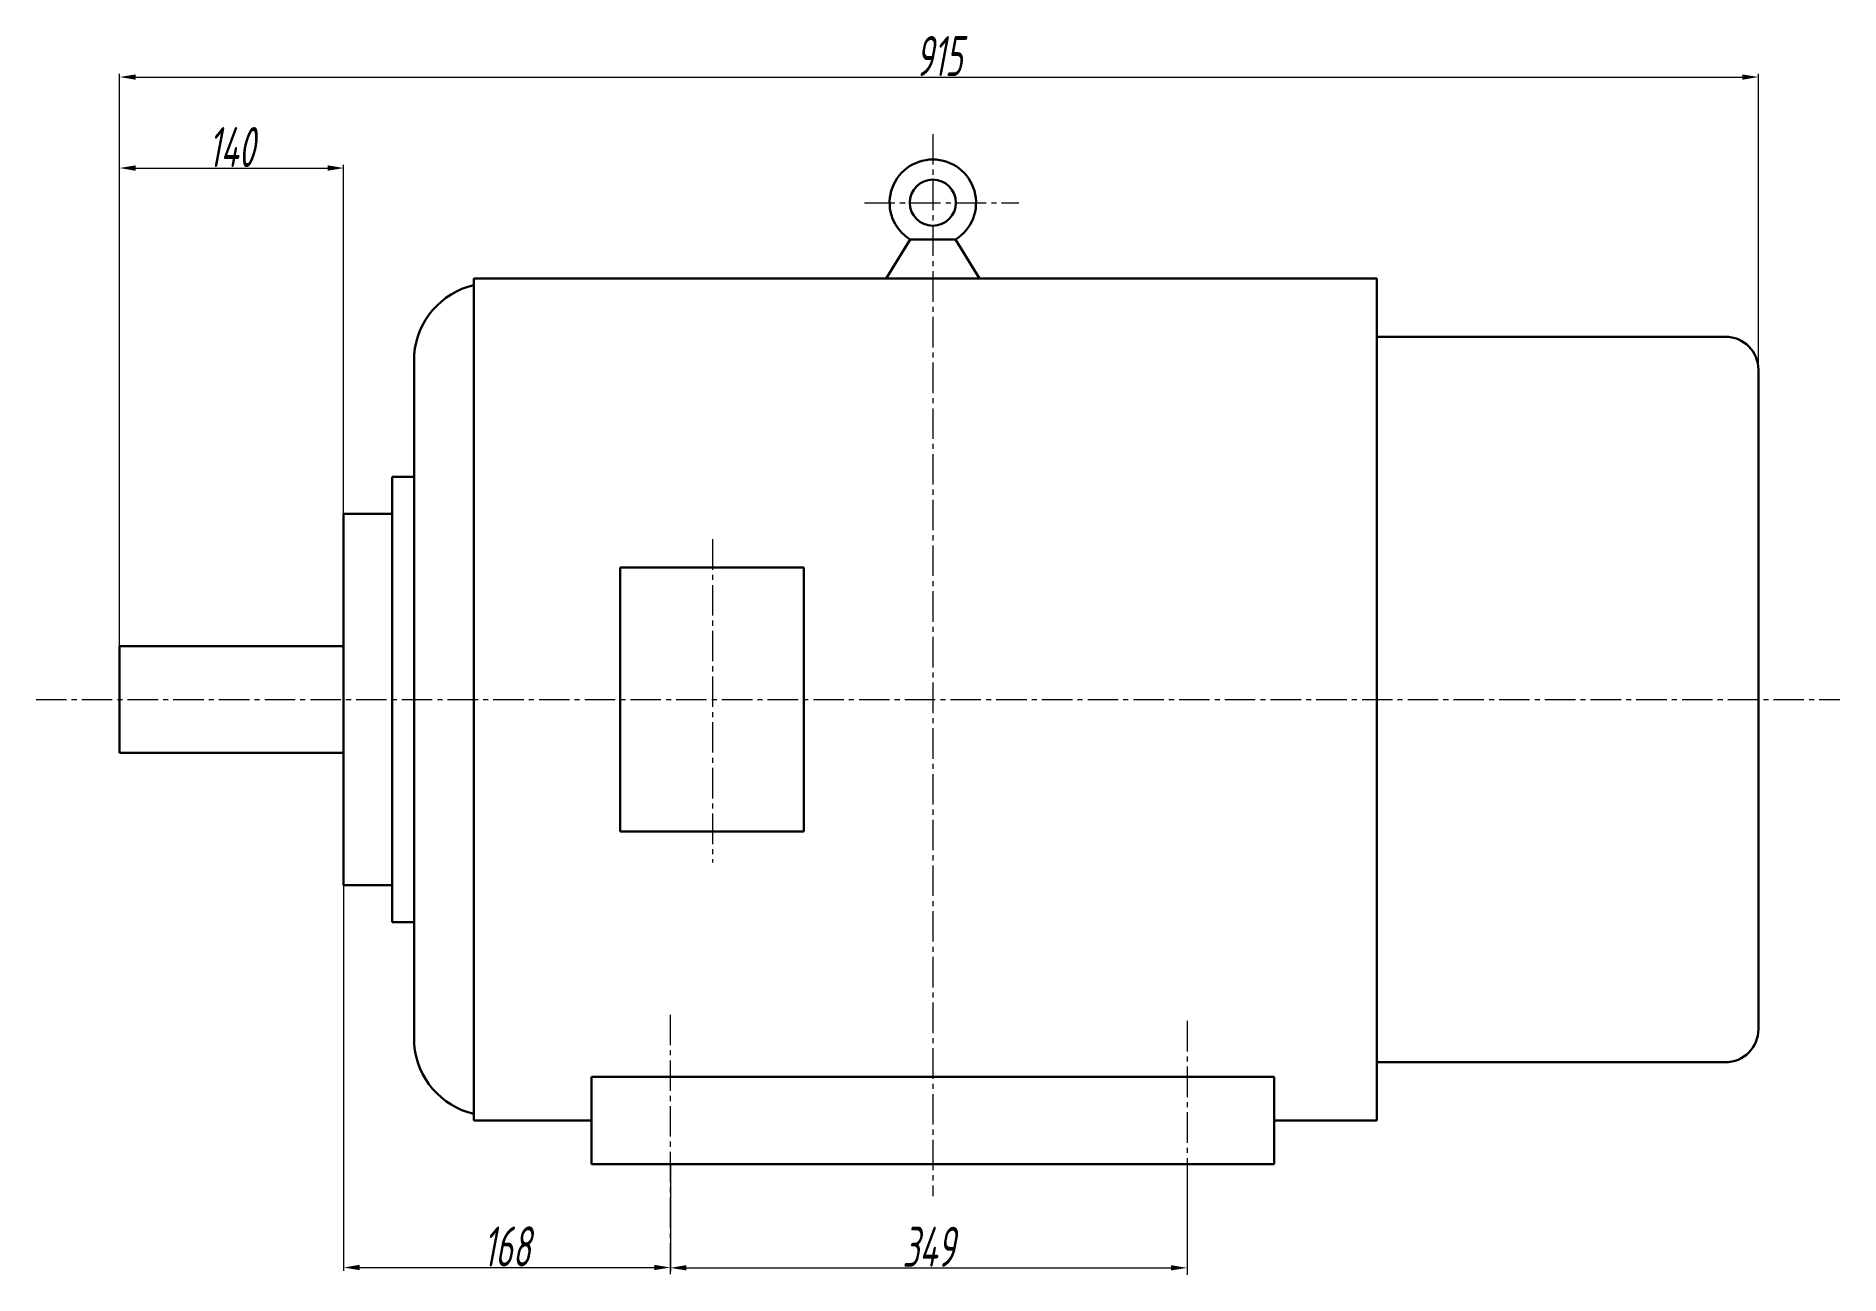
# Model space of a CAD drawing. Header units: millimetres. Extents: x 5618218 to 5620674, y 2497318 to 2498132.
# Drawn here: x 5618218 to 5619346, y 2497349 to 2498124 of the extents above; entities that cross this region are included whole.
import ezdxf

# ---------------------------------------------------------------- set-up
doc = ezdxf.new("R2010")
doc.units = ezdxf.units.MM
doc.linetypes.add('CENTER2', pattern=[28.575, 19.05, -3.175, 3.175, -3.175])
doc.layers.add('点画线', color=7, linetype='CENTER2')
doc.layers.add('细实线', color=7, linetype='Continuous')
doc.layers.add('粗实线', color=7, linetype='Continuous', lineweight=50)
doc.styles.add('字母和数字', font='gbeitc.shx', dxfattribs={"width": 0.7, "height": 5})
doc.dimstyles.new('直线', dxfattribs={"dimtxt": 5, "dimasz": 3.5, "dimexe": 2, "dimexo": 0, "dimtad": 1, "dimtxsty": '字母和数字', "dimcen": 2.5, "dimadec": 0, "dimazin": 0, "dimtfac": 1, "dimtmove": 0, "dimatfit": 3, "dimfxl": 1, "dimarcsym": 0})

# ---------------------------------------------------------------- blocks, each defined once
blk = doc.blocks.new('*D4')
at = {"layer": 'Defpoints', "color": 0, "transparency": 16777216}
for p in [(5618410.4, 2498041.1), (5618270.4, 2497742.1), (5618410.4, 2497742.1)]:
    blk.add_point(p, dxfattribs=at)
at = {"layer": '细实线', "color": 0, "lineweight": -2, "transparency": 16777216}
for p, q in [((5618270.4, 2497742.1), (5618270.4, 2498043.1)), ((5618280.4, 2498041.1), (5618400.4, 2498041.1)), ((5618410.4, 2497742.1), (5618410.4, 2498043.1))]:
    blk.add_line(p, q, dxfattribs=at)
at = {"layer": '细实线', "color": 0, "transparency": 16777216}
for points in [[(5618280.4, 2498042.8), (5618280.4, 2498039.4), (5618270.4, 2498041.1)], [(5618400.4, 2498042.8), (5618400.4, 2498039.4), (5618410.4, 2498041.1)]]:
    blk.add_solid(points, dxfattribs=at)
at = {"layer": '细实线', "color": 0, "transparency": 16777216, "insert": (5618340.4, 2498054.2), "char_height": 5, "attachment_point": 5, "style": '字母和数字'}
blk.add_mtext('{\\H5x;140}', dxfattribs=at)
blk = doc.blocks.new('*D5')
at = {"layer": 'Defpoints', "color": 0, "transparency": 16777216}
for p in [(5619294.6, 2498098), (5618270.4, 2497708.9), (5619294.6, 2497708.9)]:
    blk.add_point(p, dxfattribs=at)
at = {"layer": '细实线', "color": 0, "lineweight": -2, "transparency": 16777216}
for p, q in [((5618270.4, 2497708.9), (5618270.4, 2498100)), ((5618280.4, 2498098), (5619284.6, 2498098)), ((5619294.6, 2497708.9), (5619294.6, 2498100))]:
    blk.add_line(p, q, dxfattribs=at)
at = {"layer": '细实线', "color": 0, "transparency": 16777216}
for points in [[(5618280.4, 2498099.6), (5618280.4, 2498096.3), (5618270.4, 2498098)], [(5619284.6, 2498099.6), (5619284.6, 2498096.3), (5619294.6, 2498098)]]:
    blk.add_solid(points, dxfattribs=at)
at = {"layer": '细实线', "color": 0, "transparency": 16777216, "insert": (5618782.5, 2498111.1), "char_height": 5, "attachment_point": 5, "style": '字母和数字'}
blk.add_mtext('{\\H5x;915}', dxfattribs=at)
blk = doc.blocks.new('*D6')
at = {"layer": 'Defpoints', "color": 0, "transparency": 16777216}
for p in [(5618410.4, 2497592.7), (5618614.6, 2497353.8), (5618614.6, 2497349.7)]:
    blk.add_point(p, dxfattribs=at)
at = {"layer": '细实线', "color": 0, "lineweight": -2, "transparency": 16777216}
for p, q in [((5618410.4, 2497592.7), (5618410.4, 2497351.8)), ((5618420.4, 2497353.8), (5618604.6, 2497353.8)), ((5618614.6, 2497349.7), (5618614.6, 2497355.8))]:
    blk.add_line(p, q, dxfattribs=at)
at = {"layer": '细实线', "color": 0, "transparency": 16777216}
for points in [[(5618420.4, 2497355.5), (5618420.4, 2497352.2), (5618410.4, 2497353.8)], [(5618604.6, 2497355.5), (5618604.6, 2497352.2), (5618614.6, 2497353.8)]]:
    blk.add_solid(points, dxfattribs=at)
at = {"layer": '细实线', "color": 0, "transparency": 16777216, "insert": (5618512.5, 2497367), "char_height": 5, "attachment_point": 5, "style": '字母和数字'}
blk.add_mtext('{\\H5x;168}', dxfattribs=at)
blk = doc.blocks.new('*D7')
at = {"layer": 'Defpoints', "color": 0, "transparency": 16777216}
for p in [(5618614.6, 2497418.5), (5618937.5, 2497418.5), (5618937.5, 2497353.6)]:
    blk.add_point(p, dxfattribs=at)
at = {"layer": '细实线', "color": 0, "lineweight": -2, "transparency": 16777216}
for p, q in [((5618614.6, 2497418.5), (5618614.6, 2497351.6)), ((5618937.5, 2497418.5), (5618937.5, 2497351.6)), ((5618624.6, 2497353.6), (5618927.5, 2497353.6))]:
    blk.add_line(p, q, dxfattribs=at)
at = {"layer": '细实线', "color": 0, "transparency": 16777216}
for points in [[(5618624.6, 2497355.3), (5618624.6, 2497352), (5618614.6, 2497353.6)], [(5618927.5, 2497355.3), (5618927.5, 2497352), (5618937.5, 2497353.6)]]:
    blk.add_solid(points, dxfattribs=at)
at = {"layer": '细实线', "color": 0, "transparency": 16777216, "insert": (5618776, 2497366.8), "char_height": 5, "attachment_point": 5, "style": '字母和数字'}
blk.add_mtext('{\\H5x;349}', dxfattribs=at)

msp = doc.modelspace()

# ---------------------------------------------------------------- linework, layer by layer
at = {"layer": '点画线'}
for p, q in [((5618778.641, 2498062.337), (5618778.641, 2497398.41)), ((5618735.876, 2498019.431), (5618832.447, 2498019.431)), ((5618640.869, 2497809.004), (5618640.869, 2497606.938)), ((5618218.189, 2497708.886), (5619345.554, 2497708.886)), ((5618614.561, 2497511.87), (5618614.561, 2497349.705)), ((5618937.519, 2497507.998), (5618937.519, 2497349.186))]:
    msp.add_line(p, q, dxfattribs=at)
at = {"layer": '粗实线'}
for p, q in [((5618749.514, 2497972.036), (5618764.5, 2497996.421)), ((5618764.5, 2497996.421), (5618778.641, 2497996.421)), ((5618792.782, 2497996.421), (5618778.641, 2497996.421)), ((5618807.768, 2497972.036), (5618792.782, 2497996.421)), ((5619056.033, 2497972.036), (5618491.815, 2497972.036)), ((5618491.815, 2497972.036), (5618491.815, 2497445.736)), ((5618778.641, 2497972.036), (5618749.514, 2497972.036)), ((5619056.033, 2497972.036), (5619056.033, 2497445.736)), ((5619056.033, 2497935.682), (5619273.854, 2497935.682)), ((5618454.535, 2497924.311), (5618454.535, 2497708.886)), ((5619294.629, 2497708.886), (5619294.629, 2497914.907)), ((5618440.685, 2497708.886), (5618440.685, 2497848.14)), ((5618440.685, 2497848.14), (5618454.535, 2497848.14)), ((5618410.35, 2497825.046), (5618440.685, 2497825.046)), ((5618410.35, 2497825.046), (5618410.35, 2497708.886)), ((5618659.67, 2497791.438), (5618583.144, 2497791.438)), ((5618583.144, 2497791.438), (5618583.144, 2497708.886)), ((5618659.67, 2497791.438), (5618697.933, 2497791.438)), ((5618697.933, 2497791.438), (5618697.933, 2497708.886)), ((5618270.35, 2497742.126), (5618410.35, 2497742.126)), ((5618270.35, 2497742.126), (5618270.35, 2497675.646)), ((5618410.35, 2497592.726), (5618410.35, 2497708.886)), ((5618440.685, 2497708.886), (5618440.685, 2497569.632)), ((5618454.535, 2497493.461), (5618454.535, 2497708.886)), ((5618583.144, 2497626.334), (5618583.144, 2497708.886)), ((5618697.933, 2497626.334), (5618697.933, 2497708.886)), ((5619294.629, 2497708.886), (5619294.629, 2497502.866)), ((5618270.35, 2497675.646), (5618410.35, 2497675.646)), ((5618659.67, 2497626.334), (5618583.144, 2497626.334)), ((5618659.67, 2497626.334), (5618697.933, 2497626.334)), ((5618410.35, 2497592.726), (5618440.685, 2497592.726)), ((5618440.685, 2497569.632), (5618454.535, 2497569.632)), ((5619056.033, 2497482.091), (5619273.854, 2497482.091)), ((5618565.393, 2497472.959), (5618991.889, 2497472.959)), ((5618565.393, 2497472.959), (5618565.393, 2497445.736)), ((5618991.889, 2497472.959), (5618991.889, 2497418.513)), ((5618565.393, 2497445.736), (5618491.815, 2497445.736)), ((5618565.393, 2497418.513), (5618565.393, 2497445.736)), ((5619056.033, 2497445.736), (5618991.889, 2497445.736)), ((5618565.393, 2497418.513), (5618991.889, 2497418.513))]:
    msp.add_line(p, q, dxfattribs=at)
msp.add_circle((5618778.641, 2498019.431), 14.404, dxfattribs=at)
for centre, radius, start, end in [((5618778.641, 2498019.431), 27.008, 301.573262, 238.426738), ((5618502.794, 2497920.753), 48.39, 103.113678, 175.783338), ((5619273.854, 2497914.907), 20.775, 0, 90), ((5619273.854, 2497502.866), 20.775, 270, 0), ((5618502.794, 2497497.019), 48.39, 184.216662, 256.886322)]:
    msp.add_arc(centre, radius, start, end, dxfattribs=at)
at = {"layer": '细实线'}
for p, q in [((5618491.815, 2497972.036), (5618491.815, 2497951.261)), ((5618410.35, 2497742.126), (5618270.35, 2497742.126))]:
    msp.add_line(p, q, dxfattribs=at)

# ---------------------------------------------------------------- dimensions: what is measured, and where the dimension line sits
for base, p1, p2, text, picture, middle in [((5619294.629, 2498097.965), (5618270.35, 2497708.886), (5619294.629, 2497708.886), '{\\H5x;915}', '*D5', (5618782.49, 2498111.09)), ((5618410.35, 2498041.086), (5618270.35, 2497742.126), (5618410.35, 2497742.126), '{\\H5x;<>}', '*D4', (5618340.35, 2498054.211)), ((5618614.561, 2497353.844), (5618410.35, 2497592.726), (5618614.561, 2497349.705), '{\\H5x;168}', '*D6', (5618512.456, 2497366.969)), ((5618937.519, 2497353.642), (5618614.561, 2497418.513), (5618937.519, 2497418.513), '{\\H5x;349}', '*D7', (5618776.04, 2497366.767))]:
    dim = msp.add_linear_dim(base=base, p1=p1, p2=p2, text=text, dimstyle='直线', override={"dimasz": 10}, dxfattribs=at)
    dim.commit()
    dim.dimension.update_dxf_attribs({"geometry": picture, "text_midpoint": middle})

doc.saveas('drawing.dxf')
